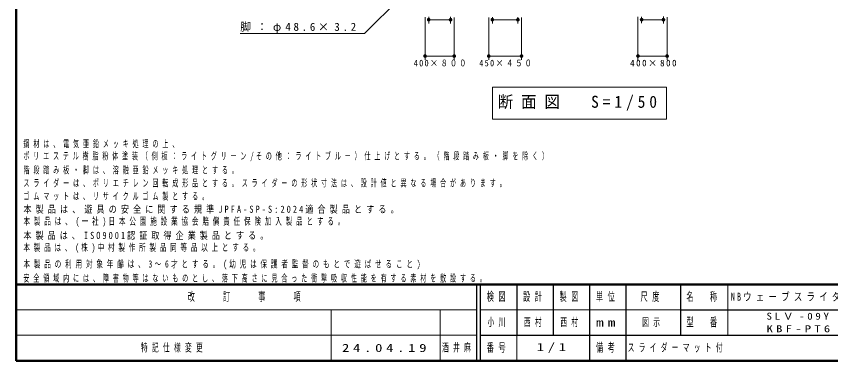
# Model space of a CAD drawing. Units: millimetres on the paper. Extents: x -365 to 0, y 0 to 257.
# Drawn here: x -365 to -141.2, y 0 to 94.7 of the extents above; entities that cross this region are included whole.
import ezdxf

# ---------------------------------------------------------------- set-up
doc = ezdxf.new("R2010")
doc.units = ezdxf.units.MM
doc.layers.add('LY_1', color=7, linetype='Continuous', lineweight=13)
doc.layers.add('LY_2', color=7, linetype='Continuous', lineweight=13)
doc.layers.add('LY_3', color=7, linetype='Continuous')
doc.styles.add('ＭＳ ゴシック', font='')
doc.styles.get('ＭＳ ゴシック').set_extended_font_data('MS Gothic')

# ---------------------------------------------------------------- blocks, each defined once
blk = doc.blocks.new('filled_dot')
at = {"color": 0, "linetype": 'Continuous', "lineweight": -2, "const_width": 1.25}
blk.add_lwpolyline([(-0.625, 0, 1), (0.625, 0, 1)], format="xyb", close=True, dxfattribs=at)

msp = doc.modelspace()

# ---------------------------------------------------------------- linework, layer by layer
at = {"layer": 'LY_1'}
for p, q in [((-269.323, 89.965), (-249.156, 110.132)), ((-252.67, 94.492), (-252.67, 82.769)), ((-251.67, 94.527), (-251.67, 92.769)), ((-245.67, 94.527), (-245.67, 92.769)), ((-244.67, 94.378), (-244.67, 82.769)), ((-235.17, 94.418), (-235.17, 82.769)), ((-234.17, 94.425), (-234.17, 92.769)), ((-227.17, 94.425), (-227.17, 92.769)), ((-226.17, 94.418), (-226.17, 82.769)), ((-194.17, 94.551), (-194.17, 82.769)), ((-193.17, 94.601), (-193.17, 92.843)), ((-187.17, 94.651), (-187.17, 92.769)), ((-186.17, 94.501), (-186.17, 82.769)), ((-245.67, 93.769), (-251.67, 93.769)), ((-227.17, 93.769), (-234.17, 93.769)), ((-187.17, 93.769), (-193.17, 93.769)), ((-303.473, 89.965), (-269.323, 89.965)), ((-244.67, 83.769), (-252.67, 83.769)), ((-226.17, 83.769), (-235.17, 83.769)), ((-186.17, 83.769), (-194.17, 83.769)), ((-234.101, 75.197), (-234.101, 66.397)), ((-186.301, 75.197), (-234.101, 75.197)), ((-186.301, 66.397), (-186.301, 75.197)), ((-234.101, 66.397), (-186.301, 66.397))]:
    msp.add_line(p, q, dxfattribs=at)
at = {"layer": 'LY_2', "lineweight": 50}
for p, q in [((-365, 257), (-365, 0)), ((-365, 21), (0, 21)), ((-365, 0), (0, 0))]:
    msp.add_line(p, q, dxfattribs=at)
at = {"layer": 'LY_2', "lineweight": 25}
for p, q in [((-238.5, 21), (-238.5, 0)), ((-237.5, 21), (-237.5, 0)), ((-227.5, 21), (-227.5, 7)), ((-217.5, 21), (-217.5, 7)), ((-207.5, 21), (-207.5, 0)), ((-197.5, 21), (-197.5, 7)), ((-182.5, 21), (-182.5, 7)), ((-182.5, 14), (-70, 14)), ((-237.5, 7), (0, 7)), ((-197.5, 7), (-197.5, 0))]:
    msp.add_line(p, q, dxfattribs=at)
at = {"layer": 'LY_2'}
for p, q in [((-169.5, 21), (-169.5, 7)), ((-365, 14), (-238.5, 14)), ((-278.5, 14), (-278.5, 0)), ((-248.5, 14), (-248.5, 0)), ((-237.5, 14), (-182.5, 14)), ((-365, 7), (-238.5, 7)), ((-227.5, 7), (-227.5, 0))]:
    msp.add_line(p, q, dxfattribs=at)

# ---------------------------------------------------------------- block references
at = {"layer": 'LY_1', "xscale": 0.4, "yscale": 0.4}
for p in [(-251.67, 93.769), (-234.17, 93.769), (-193.17, 93.769), (-252.67, 83.769), (-235.17, 83.769), (-194.17, 83.769)]:
    msp.add_blockref('filled_dot', p, dxfattribs=at)
at = {"layer": 'LY_1', "xscale": 0.4, "yscale": 0.4, "rotation": 180}
for p in [(-245.67, 93.769), (-227.17, 93.769), (-187.17, 93.769), (-244.67, 83.769), (-226.17, 83.769), (-186.17, 83.769)]:
    msp.add_blockref('filled_dot', p, dxfattribs=at)

# ---------------------------------------------------------------- texts
at = {"layer": 'LY_1', "style": 'ＭＳ ゴシック'}
for s, insert, char_height, attachment_point in [('\\T1.5;脚：φ48.6×3.2', (-303.473, 90.115), 2.199, 7), ('\\T1.32;\\W0.75;400×８００', (-248.254, 82.769), 1.833, 2), ('\\T1.32;\\W0.75;450×４５０', (-230.263, 82.769), 1.833, 2), ('\\T1.32;400×800', (-189.75, 82.769), 1.833, 2), ('\\T1.5;\\W0.95;断面図\u3000S=1/50', (-232.701, 70.797), 3.299, 4), ('\\T1.64;\\W0.6;鋼材は、電気亜鉛メッキ処理の上、', (-363.035, 58.437), 1.979, 7), ('\\T1.63;\\W0.6;ポリエステル樹脂粉体塗装（側板：ライトグリーン/その他：ライトブルー）仕上げとする。（階段踏み板・脚を除く）', (-363.035, 54.837), 1.979, 7), ('\\T1.64;\\W0.6;階段踏み板・脚は、溶融亜鉛メッキ処理とする。', (-363.035, 51.237), 1.979, 7), ('\\T1.64;\\W0.6;スライダーは、ポリエチレン回転成形品とする。スライダーの形状寸法は、設計値と異なる場合があります。', (-363.035, 47.637), 1.979, 7), ('\\T1.64;\\W0.6;ゴムマットは、リサイクルゴム製とする。', (-363.035, 44.037), 1.979, 7), ('\\T1.51;\\W0.8;本製品は、遊具の安全に関する規準JPFA-SP-S:2024適合製品とする。', (-363.035, 40.437), 1.979, 7), ('\\T1.59;\\W0.65;本製品は、(一社)日本公園施設業協会賠償責任保険加入製品とする。', (-363.035, 36.837), 1.979, 7), ('\\T1.5;\\W0.8;本製品は、ISO9001認証取得企業製品とする。', (-363.035, 33.237), 1.979, 7), ('\\T1.58;\\W0.65;本製品は、(株)中村製作所製品同等品以上とする。', (-363.035, 29.637), 1.979, 7), ('\\T1.59;\\W0.65;本製品の利用対象年齢は、3～6才とする。(幼児は保護者監督のもとで遊ばせること)', (-363.035, 25.091), 1.979, 7), ('\\T1.64;\\W0.6;安全領域内には、障害物等はないものとし、落下高さに見合った衝撃吸収性能を有する素材を敷設する。', (-363.035, 21.491), 1.979, 7), ('\\T1.64;\\W0.6;西村', (-225.5, 10.5), 2.199, 4), ('\\T1.64;\\W0.6;特記仕様変更', (-330.75, 3.5), 2.199, 4), ('\\T1.5;\\W1.35;24.04.19', (-275.5, 3.5), 2.199, 4), ('\\T1.64;\\W0.6;酒井麻', (-248, 3.5), 2.199, 4), ('\\T1.64;\\W0.6;スライダーマット付', (-197, 3.5), 2.199, 4)]:
    msp.add_mtext(s, dxfattribs=dict(at, insert=insert, char_height=char_height, attachment_point=attachment_point))
at = {"layer": 'LY_2', "char_height": 2.346, "attachment_point": 5, "style": 'ＭＳ ゴシック'}
for s, insert in [('\\T1.64;\\W0.6;改\u3000\u3000訂\u3000\u3000事\u3000\u3000項', (-301.75, 17.5)), ('\\T1.64;\\W0.6;検図', (-232.5, 17.5)), ('\\T1.64;\\W0.6;設計', (-222.5, 17.5)), ('\\T1.64;\\W0.6;製図', (-212.5, 17.5)), ('\\T1.64;\\W0.6;単位', (-202.5, 17.5)), ('\\T1.64;\\W0.6;尺度', (-190.25, 17.5)), ('\\T1.64;\\W0.6;名\u3000称', (-176, 17.5)), ('\\T1.64;\\W0.6;型\u3000番', (-176, 10.5)), ('\\T1.5;\\W1.35;mm', (-202.5, 10.5)), ('\\T1.64;\\W0.6;番号', (-232.5, 3.5)), ('\\T1.64;\\W0.6;備考', (-202.5, 3.5))]:
    msp.add_mtext(s, dxfattribs=dict(at, insert=insert))
at = {"layer": 'LY_3', "attachment_point": 4, "style": 'ＭＳ ゴシック'}
for s, insert, char_height in [('\\T1.51;\\W0.75;NBウェーブスライダー900', (-168.65, 17.5), 2.199), ('\\T1.64;\\W0.6;小川', (-235.5, 10.5), 2.199), ('\\T1.64;\\W0.6;西村', (-215.5, 10.5), 2.199), ('\\T1.64;\\W0.6;図示', (-193, 10.5), 2.199), ('\\T1.5;\\W1.15;SLＶ-09Y', (-158.85, 12.233), 1.906), ('\\T1.5;\\W1.35;KBF-PT6', (-158.85, 8.767), 1.906), ('\\T1.5;\\W1.35;1/1', (-222, 3.5), 2.199)]:
    msp.add_mtext(s, dxfattribs=dict(at, insert=insert, char_height=char_height))

doc.saveas('drawing.dxf')
